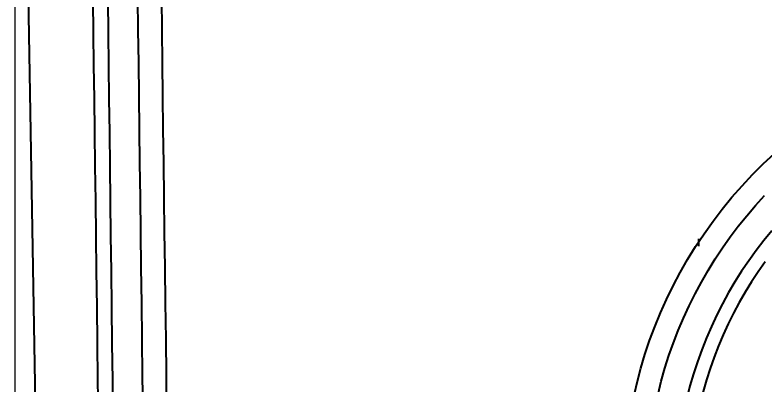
# Model space of a CAD drawing. Extents: x 0 to 395, y 0 to 289.
# Drawn here: x 184.45 to 212.69, y 138.69 to 152.59 of the extents above; entities that cross this region are included whole.
import ezdxf

# ---------------------------------------------------------------- set-up
doc = ezdxf.new("R2010")
doc.units = 0
doc.header["$LTSCALE"] = 10
doc.header["$MEASUREMENT"] = 0
doc.header["$PDMODE"] = 3
doc.header["$PDSIZE"] = -10
doc.layers.get('0').update_dxf_attribs({"linetype": 'CONTINUOUS'})
doc.layers.get('DEFPOINTS').update_dxf_attribs({"linetype": 'CONTINUOUS'})
doc.layers.add('1', color=7, linetype='CONTINUOUS')
doc.styles.add('Daelim Dimension', font='')
doc.styles.get('Daelim Dimension').set_extended_font_data('나눔고딕')
doc.dimstyles.new('DEFAULT', dxfattribs={"dimscale": 2, "dimtxt": 2, "dimasz": 2, "dimexe": 0, "dimexo": 2, "dimgap": 1, "dimtad": 1, "dimdec": 0, "dimzin": 9, "dimdsep": 46, "dimtxsty": 'Daelim Dimension', "dimcen": 0.5, "dimclrd": 5, "dimclre": 5, "dimclrt": 256, "dimadec": 1, "dimazin": 0, "dimtfac": 1, "dimtdec": 0, "dimtix": 1, "dimtmove": 0, "dimatfit": 3, "dimfxl": 1, "dimtolj": 1, "dimtzin": 1, "dimlwd": 9, "dimlwe": 9, "dimarcsym": 0})

# ---------------------------------------------------------------- blocks, each defined once
blk = doc.blocks.new('*D11')
at = {"color": 5, "linetype": 'ByBlock', "lineweight": 9, "ltscale": 0.5, "transparency": 16777216}
for p, q in [((184.455, 177.859), (184.455, 94.122)), ((210.264, 115.112), (210.264, 94.122)), ((188.455, 94.122), (206.264, 94.122))]:
    blk.add_line(p, q, dxfattribs=at)
at = {"color": 5, "ltscale": 0.5, "transparency": 16777216}
for points in [[(188.455, 94.789), (188.455, 93.456), (184.455, 94.122)], [(206.264, 94.789), (206.264, 93.456), (210.264, 94.122)]]:
    blk.add_solid(points, dxfattribs=at)
at = {"layer": 'DEFPOINTS', "color": 0, "ltscale": 0.5, "transparency": 16777216}
for p in [(184.455, 181.859), (210.264, 119.112), (210.264, 94.122)]:
    blk.add_point(p, dxfattribs=at)
at = {"color": 7, "ltscale": 0.5, "transparency": 16777216, "insert": (197.359, 99.388), "char_height": 6, "attachment_point": 5, "style": 'Daelim Dimension'}
blk.add_mtext('\\A1;26', dxfattribs=at)

msp = doc.modelspace()

# ---------------------------------------------------------------- linework, layer by layer
at = {"layer": '1'}
for p, q in [((184.455, 181.859), (185.259, 135.778)), ((210.219, 144.154), (210.219, 143.878))]:
    msp.add_line(p, q, dxfattribs=at)
for points in [[(187.787, 122.485), (187.768, 124.059), (187.748, 125.616), (187.729, 127.156), (187.709, 128.678), (187.69, 130.182), (187.672, 131.669), (187.653, 133.139), (187.635, 134.591), (187.617, 136.025), (187.599, 137.442), (187.582, 138.841), (187.564, 140.224), (187.547, 141.589), (187.53, 142.938), (187.513, 144.271), (187.497, 145.587), (187.481, 146.887), (187.465, 148.17), (187.449, 149.437), (187.433, 150.687), (187.418, 151.92), (187.402, 153.137)], [(188.347, 122.478), (188.327, 124.053), (188.307, 125.611), (188.288, 127.15), (188.269, 128.673), (188.25, 130.177), (188.231, 131.664), (188.213, 133.134), (188.195, 134.585), (188.177, 136.02), (188.159, 137.437), (188.141, 138.836), (188.124, 140.219), (188.107, 141.585), (188.09, 142.934), (188.073, 144.267), (188.057, 145.583), (188.041, 146.883), (188.025, 148.167), (188.009, 149.433), (187.993, 150.684), (187.978, 151.917), (187.963, 153.135)], [(189.476, 122.478), (189.456, 124.089), (189.436, 125.678), (189.416, 127.247), (189.396, 128.793), (189.377, 130.318), (189.358, 131.82), (189.34, 133.3), (189.321, 134.757), (189.303, 136.192), (189.285, 137.606), (189.268, 139.001), (189.25, 140.376), (189.233, 141.734), (189.217, 143.074), (189.2, 144.399), (189.183, 145.709), (189.167, 147.002), (189.151, 148.28), (189.135, 149.542), (189.12, 150.788), (189.104, 152.017), (189.089, 153.23)], [(190.376, 122.471), (190.356, 124.084), (190.336, 125.675), (190.315, 127.245), (190.296, 128.794), (190.276, 130.32), (190.257, 131.824), (190.238, 133.305), (190.22, 134.762), (190.201, 136.198), (190.183, 137.612), (190.165, 139.006), (190.148, 140.381), (190.131, 141.738), (190.114, 143.078), (190.097, 144.403), (190.08, 145.712), (190.064, 147.005), (190.047, 148.283), (190.031, 149.545), (190.016, 150.791), (190, 152.02), (189.985, 153.233)], [(207.805, 138.318), (207.917, 138.789), (208.05, 139.285), (208.204, 139.799), (208.38, 140.322), (208.575, 140.846), (208.787, 141.364), (209.016, 141.876), (209.263, 142.382), (209.528, 142.883), (209.812, 143.38), (210.114, 143.869), (210.433, 144.35), (210.768, 144.819), (211.118, 145.277), (211.483, 145.722), (211.862, 146.154), (212.255, 146.574), (212.662, 146.98), (213.083, 147.372)], [(208.696, 138.301), (208.818, 138.792), (208.956, 139.278), (209.108, 139.759), (209.275, 140.236), (209.457, 140.707), (209.654, 141.173), (209.865, 141.632), (210.09, 142.084), (210.328, 142.529), (210.581, 142.967), (210.846, 143.397), (211.125, 143.818), (211.417, 144.23), (211.721, 144.634), (212.038, 145.027), (212.367, 145.411), (212.707, 145.784)], [(212.98, 144.455), (212.68, 144.09), (212.391, 143.716), (212.114, 143.332), (211.848, 142.94), (211.595, 142.539), (211.354, 142.13), (211.125, 141.713), (210.91, 141.289), (210.707, 140.858), (210.518, 140.421), (210.343, 139.977), (210.181, 139.527), (210.033, 139.073), (209.9, 138.613), (209.781, 138.149), (209.676, 137.681), (209.587, 137.209), (209.512, 136.734), (209.452, 136.257), (209.407, 135.778), (209.377, 135.297), (209.362, 134.814)], [(212.732, 143.283), (212.47, 142.913), (212.22, 142.535), (211.981, 142.15), (211.754, 141.757), (211.54, 141.357), (211.338, 140.952), (211.148, 140.54), (210.972, 140.122), (210.808, 139.699), (210.658, 139.271), (210.52, 138.839), (210.396, 138.403), (210.286, 137.963), (210.189, 137.52), (210.106, 137.075), (210.037, 136.627), (209.982, 136.177), (209.94, 135.725), (209.913, 135.272), (209.899, 134.819)]]:
    msp.add_lwpolyline(points, dxfattribs=at)

# ---------------------------------------------------------------- dimensions: what is measured, and where the dimension line sits
at = {"color": 5, "ltscale": 0.5}
dim = msp.add_linear_dim(base=(210.264, 94.122), p1=(184.455, 181.859), p2=(210.264, 119.112), dimstyle='DEFAULT', override={"dimtxt": 3, "dimclrt": 7, "dimfxl": 1.25, "dimarcsym": 1}, dxfattribs=at)
dim.commit()
dim.dimension.update_dxf_attribs({"geometry": '*D11', "text_midpoint": (197.359, 99.388)})

doc.saveas('drawing.dxf')
